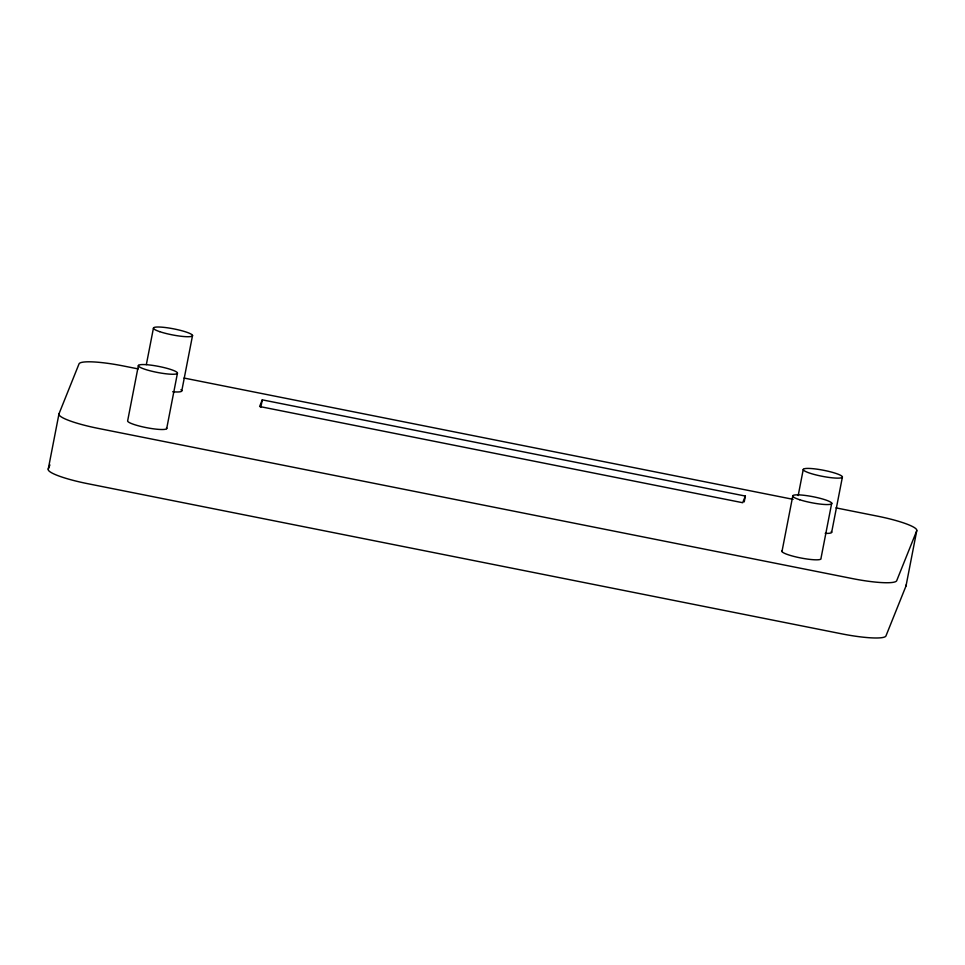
<?xml version="1.0" encoding="UTF-8"?>
<svg xmlns="http://www.w3.org/2000/svg" width="965" height="965" viewBox="0 0 965 965"><rect width="100%" height="100%" fill="white"/><g stroke="black" fill="none" stroke-linecap="round" stroke-linejoin="round"><path stroke-width="1.45" d="M835.98 507.88L877.366 516.13A42.725 6.61 11 0 1 916.75 530.714L906.014 585.96L885.967 635.911A42.725 6.61 11 0 1 841.577 633.812L87.634 483.67A42.725 6.61 11 0 1 48.25 469.087L58.986 413.828L79.034 363.877A42.725 6.61 11 0 1 123.423 365.976L138.2 368.919M138.417 365.421L127.682 420.668A19.939 3.088 11 0 0 147.947 427.941A19.939 3.088 11 0 0 166.475 427.772M146.342 364.625L153.411 328.281M166.68 428.641L177.415 373.383A19.939 3.088 11 0 0 149.72 364.999A19.939 3.088 11 0 0 146.62 369.824A19.939 3.088 11 0 0 177.415 373.383M181.806 390.704L192.542 335.458M260.864 407.121L262.275 399.848L745.366 496.058L744.232 501.872M781.976 551.534L792.711 496.287M798.188 495.576L803.266 469.4M831.721 503.127L820.986 558.373A19.939 3.088 11 0 1 800.636 557.939A19.939 3.088 11 0 1 782.193 550.762M831.637 532.391L842.385 477.144A19.939 3.088 11 0 0 813.929 468.785A19.939 3.088 11 0 0 812.168 473.887A19.939 3.088 11 0 0 842.385 477.144M48.25 469.087L49.915 464.913M262.275 399.848L259.609 406.506L742.688 502.717L745.366 496.058M916.75 530.714L896.714 580.665A42.725 6.61 11 0 1 852.324 578.566L98.37 428.424A42.725 6.61 11 0 1 58.986 413.828M184.038 378.051L793.109 499.339M905.978 585.08A42.725 6.61 11 0 1 906.014 585.96M831.239 531.498A19.939 3.088 11 0 1 825.196 533.343M180.938 389.727A19.939 3.088 11 0 1 172.675 391.754M799.647 499.725A19.939 3.088 11 0 0 831.504 503.911A19.939 3.088 11 0 0 805.51 495.479A19.939 3.088 11 0 0 799.647 499.725M159.683 331.646A19.939 3.088 11 0 0 192.071 336.182A19.939 3.088 11 0 0 167.174 327.762A19.939 3.088 11 0 0 159.683 331.646"/></g></svg>
